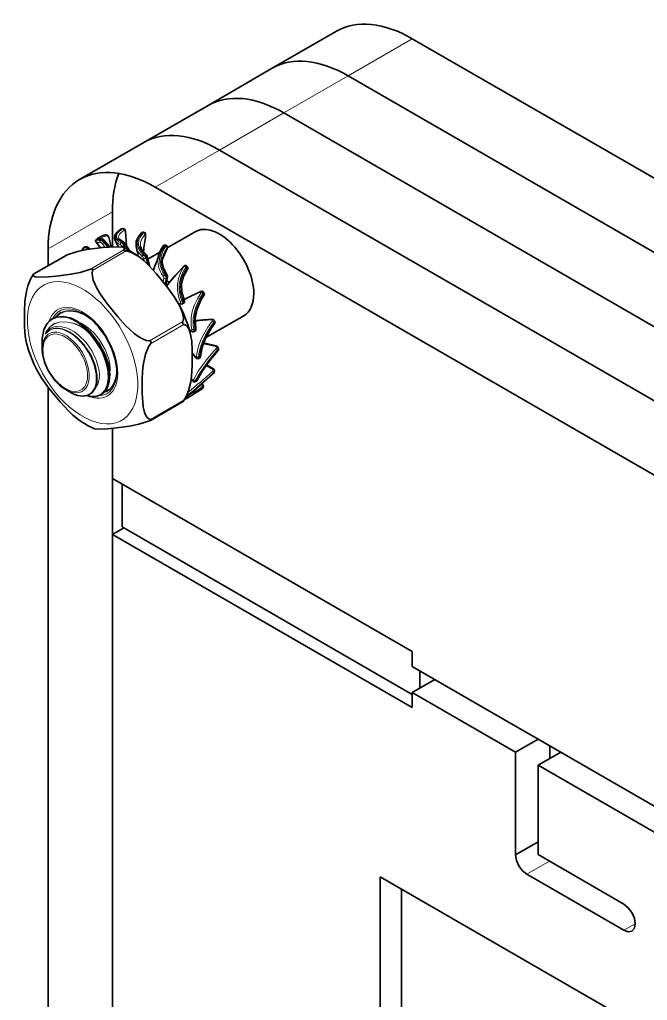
# Model space of a CAD drawing. Extents: x 291 to 828, y 188 to 662.
# Drawn here: x 671.24 to 691.95, y 629.25 to 661.62 of the extents above; entities that cross this region are included whole.
import ezdxf

# ---------------------------------------------------------------- set-up
doc = ezdxf.new("R2010")
doc.units = 0

msp = doc.modelspace()

# ---------------------------------------------------------------- linework, layer by layer
at = {"color": 7, "lineweight": 35, "ltscale": 0.061237}
for p, q in [((679.575, 660.017), (681.696, 661.241)), ((675.332, 657.567), (677.453, 658.792)), ((673.211, 656.342), (675.332, 657.567))]:
    msp.add_line(p, q, dxfattribs=at)
at = {"color": 7, "lineweight": 13, "ltscale": 0.061237}
for p, q in [((682.075, 659.769), (684.196, 660.994)), ((677.832, 657.319), (675.711, 656.095))]:
    msp.add_line(p, q, dxfattribs=at)
at = {"color": 7, "lineweight": 35}
for p, q in [((684.196, 660.994), (730.695, 634.147)), ((682.075, 659.769), (728.574, 632.923)), ((682.075, 659.769), (728.574, 632.923)), ((679.953, 658.544), (726.453, 631.698)), ((679.953, 658.544), (726.453, 631.698)), ((677.832, 657.319), (724.331, 630.473)), ((677.832, 657.319), (724.331, 630.473)), ((675.711, 656.095), (722.21, 629.248)), ((672.175, 608.019), (672.175, 649.492)), ((674.296, 609.244), (674.296, 648.132)), ((674.296, 609.244), (674.296, 644.628)), ((688.35, 637.872), (717.967, 620.773)), ((717.967, 619.909), (688.35, 637.008)), ((683.134, 633.33), (683.134, 611.205)), ((710.633, 617.453), (683.134, 633.33)), ((683.841, 632.921), (683.841, 611.613))]:
    msp.add_line(p, q, dxfattribs=at)
at = {"color": 7, "lineweight": 35, "ltscale": 0.061236}
msp.add_line((677.453, 658.792), (679.575, 660.017), dxfattribs=at)
at = {"color": 7, "lineweight": 13, "ltscale": 0.061236}
msp.add_line((679.953, 658.544), (682.075, 659.769), dxfattribs=at)
at = {"color": 7, "lineweight": 13, "ltscale": 0.061238}
for p, q in [((679.953, 658.544), (677.832, 657.319)), ((674.296, 655.278), (672.175, 654.053))]:
    msp.add_line(p, q, dxfattribs=at)
at = {"color": 7, "lineweight": 35, "ltscale": 0.02887}
msp.add_line((674.296, 654.123), (674.296, 655.278), dxfattribs=at)
msp.add_line((674.296, 654.123), (674.296, 655.278), dxfattribs=at)
at = {"color": 7, "lineweight": 35, "ltscale": 0.000457056}
msp.add_line((674.608, 654.721), (674.59, 654.717), dxfattribs=at)
at = {"color": 7, "lineweight": 35, "ltscale": 0.000361302}
msp.add_line((674.608, 654.721), (674.594, 654.716), dxfattribs=at)
at = {"color": 7, "lineweight": 13, "ltscale": 0.000863159}
msp.add_line((674.629, 654.719), (674.594, 654.716), dxfattribs=at)
at = {"color": 7, "lineweight": 35, "ltscale": 0.000858311}
msp.add_line((674.642, 654.724), (674.608, 654.721), dxfattribs=at)
at = {"color": 7, "lineweight": 13, "ltscale": 0.000355936}
msp.add_line((674.629, 654.719), (674.642, 654.724), dxfattribs=at)
at = {"color": 7, "lineweight": 35, "ltscale": 0.000510483}
msp.add_line((673.809, 654.402), (673.826, 654.413), dxfattribs=at)
at = {"color": 7, "lineweight": 13, "ltscale": 0.000887502}
msp.add_line((673.897, 654.334), (673.918, 654.362), dxfattribs=at)
at = {"color": 7, "lineweight": 35, "ltscale": 0.006774}
msp.add_line((674.048, 654.326), (674.223, 654.119), dxfattribs=at)
at = {"color": 7, "lineweight": 13, "ltscale": 0.008359}
msp.add_line((674.164, 654.443), (674.254, 654.121), dxfattribs=at)
at = {"color": 7, "lineweight": 35, "ltscale": 0.008188}
msp.add_line((674.261, 654.122), (674.175, 654.438), dxfattribs=at)
at = {"color": 7, "lineweight": 35, "ltscale": 0.005771}
msp.add_line((674.388, 654.33), (674.497, 654.127), dxfattribs=at)
at = {"color": 7, "lineweight": 13, "ltscale": 0.000167847}
msp.add_line((674.719, 654.63), (674.726, 654.63), dxfattribs=at)
at = {"color": 7, "lineweight": 13, "ltscale": 0.011804}
msp.add_line((674.719, 654.63), (674.76, 654.159), dxfattribs=at)
at = {"color": 7, "lineweight": 35, "ltscale": 0.011993}
msp.add_line((674.765, 654.152), (674.726, 654.63), dxfattribs=at)
at = {"color": 7, "lineweight": 13, "ltscale": 0.000932126}
msp.add_line((675.328, 654.59), (675.291, 654.598), dxfattribs=at)
at = {"color": 7, "lineweight": 35, "ltscale": 0.000929825}
msp.add_line((675.349, 654.599), (675.312, 654.608), dxfattribs=at)
at = {"color": 7, "lineweight": 13, "ltscale": 0.000134978}
msp.add_line((675.391, 654.499), (675.395, 654.503), dxfattribs=at)
at = {"color": 7, "lineweight": 35, "ltscale": 0.026642}
msp.add_line((676.109, 654.09), (677.032, 654.623), dxfattribs=at)
at = {"color": 7, "lineweight": 35, "ltscale": 0.013852}
msp.add_line((672.175, 653.499), (672.175, 654.053), dxfattribs=at)
at = {"color": 7, "lineweight": 35, "ltscale": 0.000823603}
msp.add_line((673.302, 654.028), (673.284, 654), dxfattribs=at)
at = {"color": 7, "lineweight": 35, "ltscale": 0.001035}
msp.add_line((673.302, 654.028), (673.326, 654.062), dxfattribs=at)
at = {"color": 7, "lineweight": 13, "ltscale": 0.000823976}
msp.add_line((673.351, 654.081), (673.37, 654.108), dxfattribs=at)
at = {"color": 7, "lineweight": 13, "ltscale": 0.000623196}
msp.add_line((673.474, 654.054), (673.459, 654.034), dxfattribs=at)
at = {"color": 7, "lineweight": 13, "ltscale": 0.000826942}
msp.add_line((673.474, 654.054), (673.492, 654.081), dxfattribs=at)
at = {"color": 7, "lineweight": 13, "ltscale": 0.000577921}
msp.add_line((673.492, 654.039), (673.474, 654.054), dxfattribs=at)
at = {"color": 7, "lineweight": 13, "ltscale": 0.001389}
msp.add_line((673.492, 654.081), (673.535, 654.046), dxfattribs=at)
at = {"color": 7, "lineweight": 35, "ltscale": 0.002027}
msp.add_line((673.501, 654.102), (673.564, 654.051), dxfattribs=at)
at = {"color": 7, "lineweight": 13, "ltscale": 0.031951}
for p, q in [((673.573, 653.388), (674.68, 654.027)), ((671.7, 653.221), (672.806, 653.86)), ((673.644, 653.347), (674.751, 653.987)), ((675.553, 648.427), (676.66, 649.066))]:
    msp.add_line(p, q, dxfattribs=at)
at = {"color": 7, "lineweight": 35, "ltscale": 0.006024}
msp.add_line((673.757, 654.279), (673.91, 654.093), dxfattribs=at)
at = {"color": 7, "lineweight": 13, "ltscale": 0.003988}
msp.add_line((674.064, 654.107), (673.961, 654.229), dxfattribs=at)
at = {"color": 7, "lineweight": 13, "ltscale": 0.00088899}
msp.add_line((674.019, 654.267), (674.04, 654.296), dxfattribs=at)
at = {"color": 7, "lineweight": 13, "ltscale": 0.005033}
msp.add_line((674.149, 654.114), (674.019, 654.267), dxfattribs=at)
at = {"color": 7, "lineweight": 13, "ltscale": 0.005868}
msp.add_line((674.04, 654.296), (674.192, 654.117), dxfattribs=at)
at = {"color": 7, "lineweight": 13, "ltscale": 0.000932623}
msp.add_line((674.579, 654.258), (674.603, 654.287), dxfattribs=at)
at = {"color": 7, "lineweight": 13, "ltscale": 0.000863793}
msp.add_line((674.638, 654.111), (674.621, 654.141), dxfattribs=at)
at = {"color": 7, "lineweight": 13, "ltscale": 0.000931017}
msp.add_line((674.688, 654.162), (674.712, 654.19), dxfattribs=at)
at = {"color": 7, "lineweight": 13, "ltscale": 0.002878}
msp.add_line((674.745, 654.062), (674.688, 654.162), dxfattribs=at)
at = {"color": 7, "lineweight": 13, "ltscale": 0.004547}
msp.add_line((674.712, 654.19), (674.802, 654.032), dxfattribs=at)
at = {"color": 7, "lineweight": 35, "ltscale": 0.006319}
msp.add_line((674.721, 654.228), (674.846, 654.009), dxfattribs=at)
at = {"color": 7, "lineweight": 35, "ltscale": 0.010088}
msp.add_line((676.101, 654.069), (675.94, 653.699), dxfattribs=at)
at = {"color": 7, "lineweight": 13, "ltscale": 0.010004}
msp.add_line((676.099, 654.067), (675.94, 653.699), dxfattribs=at)
at = {"color": 7, "lineweight": 13, "ltscale": 0.000989524}
msp.add_line((676.065, 654.145), (676.03, 654.163), dxfattribs=at)
at = {"color": 7, "lineweight": 35, "ltscale": 0.000990267}
msp.add_line((676.086, 654.163), (676.051, 654.181), dxfattribs=at)
at = {"color": 7, "lineweight": 35, "ltscale": 0.030574}
msp.add_line((671.709, 653.23), (672.768, 653.842), dxfattribs=at)
at = {"color": 7, "lineweight": 35, "ltscale": 0.001066}
for p, q in [((672.768, 653.842), (672.806, 653.86)), ((675.556, 648.395), (675.518, 648.377))]:
    msp.add_line(p, q, dxfattribs=at)
at = {"color": 7, "lineweight": 13, "ltscale": 0.000958526}
msp.add_line((675.314, 653.864), (675.341, 653.891), dxfattribs=at)
at = {"color": 7, "lineweight": 13, "ltscale": 0.002511}
msp.add_line((675.355, 653.651), (675.328, 653.747), dxfattribs=at)
at = {"color": 7, "lineweight": 13, "ltscale": 0.000957869}
msp.add_line((675.399, 653.752), (675.427, 653.778), dxfattribs=at)
at = {"color": 7, "lineweight": 13, "ltscale": 0.005022}
msp.add_line((675.453, 653.558), (675.399, 653.752), dxfattribs=at)
at = {"color": 7, "lineweight": 13, "ltscale": 0.006969}
msp.add_line((675.427, 653.778), (675.503, 653.509), dxfattribs=at)
at = {"color": 7, "lineweight": 35, "ltscale": 0.008949}
msp.add_line((675.441, 653.818), (675.537, 653.474), dxfattribs=at)
at = {"color": 7, "lineweight": 35, "ltscale": 0.011252}
msp.add_line((675.468, 653.72), (675.858, 653.945), dxfattribs=at)
at = {"color": 7, "lineweight": 35, "ltscale": 0.000972272}
msp.add_line((675.823, 653.841), (675.814, 653.804), dxfattribs=at)
at = {"color": 7, "lineweight": 35, "ltscale": 0.000633833}
msp.add_line((675.947, 653.75), (675.951, 653.775), dxfattribs=at)
at = {"color": 7, "lineweight": 13, "ltscale": 0.000994926}
msp.add_line((676.753, 653.439), (676.722, 653.464), dxfattribs=at)
at = {"color": 7, "lineweight": 35, "ltscale": 0.000994266}
msp.add_line((676.769, 653.471), (676.738, 653.496), dxfattribs=at)
at = {"color": 7, "lineweight": 35, "ltscale": 0.002634}
msp.add_line((671.636, 653.13), (671.696, 653.217), dxfattribs=at)
at = {"color": 7, "lineweight": 35, "ltscale": 0.000131553}
for p, q in [((671.7, 653.221), (671.696, 653.217)), ((676.625, 649.016), (676.628, 649.02))]:
    msp.add_line(p, q, dxfattribs=at)
at = {"color": 7, "lineweight": 35, "ltscale": 0.000325846}
msp.add_line((671.709, 653.23), (671.7, 653.221), dxfattribs=at)
at = {"color": 7, "lineweight": 13, "ltscale": 0.003128}
msp.add_line((675.971, 652.973), (675.997, 653.096), dxfattribs=at)
at = {"color": 7, "lineweight": 13, "ltscale": 0.000973554}
msp.add_line((676.013, 653.198), (676.044, 653.222), dxfattribs=at)
at = {"color": 7, "lineweight": 13, "ltscale": 0.004727}
msp.add_line((676.029, 652.899), (676.068, 653.085), dxfattribs=at)
at = {"color": 7, "lineweight": 13, "ltscale": 0.005991}
for p, q in [((676.099, 653.107), (676.05, 652.873)), ((677.377, 650.194), (677.591, 650.086))]:
    msp.add_line(p, q, dxfattribs=at)
at = {"color": 7, "lineweight": 35, "ltscale": 0.007}
msp.add_line((676.118, 653.135), (676.06, 652.861), dxfattribs=at)
at = {"color": 7, "lineweight": 13, "ltscale": 0.00096885}
msp.add_line((676.068, 653.085), (676.099, 653.107), dxfattribs=at)
at = {"color": 7, "lineweight": 13, "ltscale": 0.000950079}
msp.add_line((676.662, 652.375), (676.626, 652.36), dxfattribs=at)
at = {"color": 7, "lineweight": 13, "ltscale": 0.001261}
msp.add_line((677.296, 652.634), (677.284, 652.585), dxfattribs=at)
at = {"color": 7, "lineweight": 13, "ltscale": 0.000930801}
msp.add_line((677.308, 652.556), (677.284, 652.585), dxfattribs=at)
at = {"color": 7, "lineweight": 35, "ltscale": 0.000932317}
msp.add_line((677.32, 652.605), (677.296, 652.634), dxfattribs=at)
at = {"color": 7, "lineweight": 13, "ltscale": 0.001256}
msp.add_line((677.308, 652.556), (677.32, 652.605), dxfattribs=at)
at = {"color": 7, "lineweight": 13, "ltscale": 0.00172}
msp.add_line((676.479, 652.252), (676.547, 652.265), dxfattribs=at)
at = {"color": 7, "lineweight": 35, "ltscale": 0.002599}
msp.add_line((676.497, 652.218), (676.6, 652.237), dxfattribs=at)
at = {"color": 7, "lineweight": 13, "ltscale": 0.001514}
msp.add_line((676.592, 652.342), (676.536, 652.318), dxfattribs=at)
at = {"color": 7, "lineweight": 13, "ltscale": 0.000975944}
msp.add_line((676.592, 652.342), (676.626, 652.36), dxfattribs=at)
at = {"color": 7, "lineweight": 35, "ltscale": 0.000401028}
msp.add_line((676.615, 652.242), (676.6, 652.237), dxfattribs=at)
at = {"color": 7, "lineweight": 35, "ltscale": 0.000972075}
msp.add_line((676.615, 652.242), (676.649, 652.261), dxfattribs=at)
at = {"color": 7, "lineweight": 35, "ltscale": 0.000803234}
for p, q in [((672.586, 651.94), (672.614, 651.956)), ((673.909, 649.24), (673.937, 649.256))]:
    msp.add_line(p, q, dxfattribs=at)
at = {"color": 7, "lineweight": 13, "ltscale": 0.000908617}
msp.add_line((673.412, 651.875), (673.38, 651.892), dxfattribs=at)
at = {"color": 7, "lineweight": 35, "ltscale": 0.036007}
msp.add_line((677.385, 651.131), (678.632, 651.851), dxfattribs=at)
at = {"color": 7, "lineweight": 35, "ltscale": 0.000130772}
msp.add_line((673.398, 651.399), (673.401, 651.404), dxfattribs=at)
at = {"color": 7, "lineweight": 13, "ltscale": 0.03195}
for p, q in [((675.518, 651.016), (676.625, 651.655)), ((675.553, 650.925), (676.66, 651.564))]:
    msp.add_line(p, q, dxfattribs=at)
at = {"color": 7, "lineweight": 13, "ltscale": 0.002456}
msp.add_line((676.831, 651.411), (676.911, 651.355), dxfattribs=at)
at = {"color": 7, "lineweight": 13, "ltscale": 0.000970767}
msp.add_line((676.982, 651.397), (677.018, 651.411), dxfattribs=at)
at = {"color": 7, "lineweight": 13, "ltscale": 0.000789981}
msp.add_line((677.663, 651.604), (677.648, 651.632), dxfattribs=at)
at = {"color": 7, "lineweight": 35, "ltscale": 0.000783573}
msp.add_line((677.676, 651.669), (677.66, 651.697), dxfattribs=at)
at = {"color": 7, "lineweight": 35, "ltscale": 0.00194}
msp.add_line((671.98, 651.019), (671.982, 651.097), dxfattribs=at)
at = {"color": 7, "lineweight": 13, "ltscale": 9.9358e-05}
msp.add_line((672.104, 651.307), (672.103, 651.31), dxfattribs=at)
at = {"color": 7, "lineweight": 35, "ltscale": 0.002804}
msp.add_line((676.836, 651.393), (676.928, 651.329), dxfattribs=at)
at = {"color": 7, "lineweight": 13, "ltscale": 0.001874}
msp.add_line((676.98, 651.322), (676.982, 651.397), dxfattribs=at)
at = {"color": 7, "lineweight": 35, "ltscale": 0.000965822}
msp.add_line((676.98, 651.322), (677.016, 651.336), dxfattribs=at)
at = {"color": 7, "lineweight": 35, "ltscale": 0.006595}
msp.add_line((671.98, 650.756), (671.98, 651.019), dxfattribs=at)
at = {"color": 7, "lineweight": 13, "ltscale": 0.01046}
msp.add_line((677.295, 650.924), (677.703, 650.833), dxfattribs=at)
at = {"color": 7, "lineweight": 35, "ltscale": 0.010716}
msp.add_line((677.305, 650.952), (677.722, 650.854), dxfattribs=at)
at = {"color": 7, "lineweight": 35, "ltscale": 0.000592994}
msp.add_line((677.795, 650.769), (677.789, 650.792), dxfattribs=at)
at = {"color": 7, "lineweight": 13, "ltscale": 0.004649}
msp.add_line((676.935, 650.625), (677.046, 650.475), dxfattribs=at)
at = {"color": 7, "lineweight": 35, "ltscale": 0.004885}
msp.add_line((677.052, 650.455), (676.936, 650.612), dxfattribs=at)
at = {"color": 7, "lineweight": 13, "ltscale": 0.001314}
msp.add_line((677.117, 650.429), (677.135, 650.478), dxfattribs=at)
at = {"color": 7, "lineweight": 35, "ltscale": 0.000947407}
msp.add_line((677.117, 650.429), (677.154, 650.438), dxfattribs=at)
at = {"color": 7, "lineweight": 13, "ltscale": 0.000951554}
msp.add_line((677.135, 650.478), (677.172, 650.488), dxfattribs=at)
at = {"color": 7, "lineweight": 13, "ltscale": 0.001324}
msp.add_line((677.172, 650.488), (677.154, 650.438), dxfattribs=at)
at = {"color": 7, "lineweight": 13, "ltscale": 0.000589805}
msp.add_line((677.775, 650.697), (677.769, 650.72), dxfattribs=at)
at = {"color": 7, "lineweight": 35, "ltscale": 0.005994}
msp.add_line((677.398, 650.223), (677.611, 650.112), dxfattribs=at)
at = {"color": 7, "lineweight": 35, "ltscale": 0.00203}
msp.add_line((676.935, 649.717), (676.901, 649.79), dxfattribs=at)
at = {"color": 7, "lineweight": 13, "ltscale": 0.001976}
msp.add_line((676.903, 649.804), (676.936, 649.732), dxfattribs=at)
at = {"color": 7, "lineweight": 13, "ltscale": 8.7389e-05}
msp.add_line((677.63, 649.941), (677.631, 649.944), dxfattribs=at)
at = {"color": 7, "lineweight": 13, "ltscale": 0.000364746}
msp.add_line((677.631, 649.944), (677.634, 649.959), dxfattribs=at)
at = {"color": 7, "lineweight": 35, "ltscale": 0.000371516}
msp.add_line((677.66, 649.996), (677.663, 650.01), dxfattribs=at)
at = {"color": 7, "lineweight": 35, "ltscale": 0.0009137}
msp.add_line((677.009, 649.67), (677.045, 649.676), dxfattribs=at)
at = {"color": 7, "lineweight": 13, "ltscale": 0.000919884}
msp.add_line((677.033, 649.696), (677.069, 649.702), dxfattribs=at)
at = {"color": 7, "lineweight": 13, "ltscale": 0.000545241}
msp.add_line((677.227, 649.58), (677.245, 649.567), dxfattribs=at)
at = {"color": 7, "lineweight": 35, "ltscale": 0.004958}
msp.add_line((672.757, 649.41), (672.929, 649.311), dxfattribs=at)
at = {"color": 7, "lineweight": 13, "ltscale": 0.000383114}
msp.add_line((676.723, 649.149), (676.71, 649.141), dxfattribs=at)
at = {"color": 7, "lineweight": 13, "ltscale": 0.000228357}
msp.add_line((676.714, 649.148), (676.723, 649.149), dxfattribs=at)
at = {"color": 7, "lineweight": 35, "ltscale": 0.000143148}
msp.add_line((676.942, 649.236), (676.937, 649.233), dxfattribs=at)
at = {"color": 7, "lineweight": 35, "ltscale": 0.003574}
msp.add_line((677.064, 649.312), (676.942, 649.236), dxfattribs=at)
at = {"color": 7, "lineweight": 35, "ltscale": 0.005847}
msp.add_line((677.259, 649.441), (677.064, 649.312), dxfattribs=at)
at = {"color": 7, "lineweight": 35, "ltscale": 0.030573}
msp.add_line((675.556, 648.395), (676.615, 649.006), dxfattribs=at)
at = {"color": 7, "lineweight": 35, "ltscale": 0.000326926}
msp.add_line((676.615, 649.006), (676.625, 649.016), dxfattribs=at)
at = {"color": 7, "lineweight": 35, "ltscale": 0.002632}
msp.add_line((676.688, 649.106), (676.628, 649.02), dxfattribs=at)
at = {"color": 7, "lineweight": 35, "ltscale": 0.001226}
msp.add_line((676.688, 649.106), (676.66, 649.066), dxfattribs=at)
at = {"color": 7, "lineweight": 35, "ltscale": 0.041296}
msp.add_line((674.296, 646.481), (674.296, 648.132), dxfattribs=at)
at = {"color": 7, "lineweight": 35, "ltscale": 0.285678}
msp.add_line((674.296, 646.481), (684.192, 640.767), dxfattribs=at)
at = {"color": 7, "lineweight": 35, "ltscale": 0.035402}
msp.add_line((674.615, 646.297), (674.615, 644.881), dxfattribs=at)
at = {"color": 7, "lineweight": 35, "ltscale": 0.010902}
msp.add_line((674.296, 644.628), (674.674, 644.846), dxfattribs=at)
at = {"color": 7, "lineweight": 35, "ltscale": 0.285675}
msp.add_line((684.192, 638.915), (674.296, 644.628), dxfattribs=at)
at = {"color": 7, "lineweight": 35, "ltscale": 0.27649}
msp.add_line((684.192, 639.351), (674.615, 644.881), dxfattribs=at)
at = {"color": 7, "lineweight": 35, "ltscale": 0.012355}
msp.add_line((684.192, 640.767), (684.192, 640.273), dxfattribs=at)
at = {"color": 7, "lineweight": 35, "ltscale": 0.098424}
for p, q in [((684.192, 640.273), (687.602, 638.304)), ((687.602, 637.44), (684.192, 639.408))]:
    msp.add_line(p, q, dxfattribs=at)
at = {"color": 7, "lineweight": 35, "ltscale": 0.014459}
msp.add_line((684.44, 640.13), (684.44, 639.551), dxfattribs=at)
at = {"color": 7, "lineweight": 35, "ltscale": 0.021603}
for p, q in [((684.192, 639.408), (684.941, 639.841)), ((687.602, 638.304), (688.35, 637.872)), ((687.602, 637.44), (688.35, 637.872))]:
    msp.add_line(p, q, dxfattribs=at)
at = {"color": 7, "lineweight": 35, "ltscale": 0.012341}
msp.add_line((684.192, 639.408), (684.192, 638.915), dxfattribs=at)
at = {"color": 7, "lineweight": 35, "ltscale": 0.010443}
msp.add_line((688.737, 637.649), (688.737, 637.231), dxfattribs=at)
at = {"color": 7, "lineweight": 35, "ltscale": 0.084674}
msp.add_line((687.602, 634.053), (687.602, 637.44), dxfattribs=at)
at = {"color": 7, "lineweight": 35, "ltscale": 0.021602}
for p, q in [((688.35, 637.008), (689.099, 637.44)), ((687.602, 634.053), (688.35, 634.485))]:
    msp.add_line(p, q, dxfattribs=at)
at = {"color": 7, "lineweight": 35, "ltscale": 0.073692}
msp.add_line((688.35, 637.008), (688.35, 634.06), dxfattribs=at)
at = {"color": 7, "lineweight": 35, "ltscale": 0.021582}
msp.add_line((687.603, 634.053), (688.35, 634.484), dxfattribs=at)
at = {"color": 7, "lineweight": 35, "ltscale": 0.081693}
msp.add_line((688.35, 634.06), (691.18, 632.426), dxfattribs=at)
at = {"color": 7, "lineweight": 13, "ltscale": 0.021603}
msp.add_line((687.976, 633.412), (688.724, 633.844), dxfattribs=at)
at = {"color": 7, "lineweight": 35, "ltscale": 0.092495}
msp.add_line((691.18, 631.562), (687.976, 633.412), dxfattribs=at)
at = {"color": 7, "lineweight": 13, "ltscale": 0.010803}
msp.add_line((691.18, 631.562), (691.554, 631.778), dxfattribs=at)
at = {"color": 7, "lineweight": 35}
for points in [[(674.577, 654.71), (674.454, 654.605), (674.383, 654.504), (674.365, 654.414), (674.388, 654.33)], [(674.726, 654.63), (674.706, 654.691), (674.672, 654.72), (674.641, 654.724)], [(673.809, 654.402), (673.768, 654.371), (673.748, 654.343), (673.744, 654.309), (673.757, 654.279)], [(674.175, 654.438), (674.136, 654.502), (674.093, 654.523), (674.056, 654.52)], [(674.645, 654.298), (674.538, 654.365), (674.51, 654.398)], [(675.254, 654.588), (675.144, 654.441), (675.087, 654.297), (675.082, 654.136), (675.09, 654.099)], [(675.395, 654.503), (675.394, 654.552), (675.377, 654.584), (675.349, 654.599)], [(672.806, 653.86), (673.15, 653.969), (673.452, 654.033), (673.98, 654.1)], [(673.501, 654.102), (673.437, 654.131), (673.388, 654.124), (673.375, 654.115)], [(674.664, 654.101), (674.616, 654.116), (674.506, 654.127), (674.188, 654.117), (673.98, 654.1)], [(674.68, 654.027), (674.696, 654.057), (674.694, 654.075), (674.688, 654.085), (674.664, 654.101)], [(674.68, 654.027), (674.674, 654.017), (674.677, 654.003), (674.751, 653.987)], [(676.101, 654.069), (676.114, 654.114), (676.106, 654.145), (676.086, 654.163)], [(675.182, 653.793), (674.977, 653.918), (674.864, 653.963), (674.751, 653.987)], [(676.511, 652.192), (676.351, 652.46), (676.132, 652.766), (675.755, 653.233), (675.48, 653.532), (675.33, 653.673), (675.182, 653.793)], [(676.084, 653.232), (675.983, 653.42), (675.939, 653.619), (675.947, 653.75)], [(673.573, 653.388), (673.229, 653.279), (672.927, 653.216), (672.534, 653.162), (672.32, 653.141)], [(673.573, 653.388), (673.61, 653.4), (673.65, 653.387), (673.644, 653.347)], [(675.518, 651.016), (675.416, 651.036), (675.292, 651.084), (675.174, 651.151), (675.017, 651.264), (674.734, 651.527), (674.478, 651.811), (674.104, 652.28), (673.876, 652.606), (673.776, 652.776), (673.668, 653.02), (673.636, 653.145), (673.628, 653.25), (673.644, 653.347)], [(676.091, 652.843), (676.381, 653.183), (676.651, 653.476)], [(676.662, 652.375), (676.586, 652.636), (676.58, 652.876), (676.644, 653.142), (676.772, 653.389)], [(676.738, 653.496), (676.714, 653.507), (676.687, 653.504), (676.655, 653.48), (676.651, 653.476)], [(676.772, 653.389), (676.787, 653.422), (676.784, 653.449), (676.769, 653.471)], [(671.636, 653.13), (671.605, 653.079), (671.503, 652.834), (671.458, 652.659), (671.409, 652.318), (671.391, 651.991), (671.392, 651.491), (671.416, 651.17), (671.458, 650.947)], [(671.696, 653.217), (671.684, 653.191), (671.686, 653.171), (671.694, 653.161), (671.721, 653.144), (671.763, 653.132), (671.874, 653.121), (672.192, 653.131), (672.32, 653.141)], [(676.084, 653.232), (676.116, 653.168), (676.118, 653.135)], [(676.662, 652.375), (676.677, 652.321), (676.673, 652.287), (676.649, 652.261)], [(677.05, 651.43), (677.031, 651.744), (677.087, 652.046), (677.22, 652.358), (677.318, 652.521)], [(676.625, 651.655), (676.64, 651.743), (676.633, 651.858), (676.603, 651.976), (676.511, 652.192)], [(672.904, 651.775), (672.663, 651.824), (672.463, 651.807), (672.29, 651.732), (672.142, 651.592), (672.039, 651.395), (671.987, 651.157), (671.982, 651.097)], [(673.012, 651.712), (672.895, 651.773), (672.895, 651.774)], [(673.335, 651.923), (673.593, 651.738), (673.841, 651.487), (674.09, 651.141), (674.283, 650.757), (674.393, 650.414), (674.442, 650.087), (674.445, 649.999)], [(673.401, 651.404), (673.392, 651.419), (673.331, 651.481), (673.3, 651.508)], [(676.625, 651.655), (676.614, 651.606), (676.617, 651.592), (676.631, 651.575), (676.649, 651.567), (676.66, 651.564)], [(676.66, 651.564), (676.719, 651.541), (676.777, 651.487), (676.821, 651.413), (676.866, 651.29)], [(677.05, 651.43), (677.051, 651.378), (677.039, 651.352), (677.016, 651.336)], [(677.202, 650.508), (677.255, 650.802), (677.369, 651.098), (677.572, 651.449), (677.666, 651.583)], [(673.599, 651.279), (673.859, 650.938), (674.056, 650.561), (674.164, 650.234), (674.21, 649.924), (674.196, 649.677), (674.129, 649.468), (674.019, 649.317), (673.937, 649.256)], [(676.866, 651.29), (676.915, 651.007), (676.934, 650.701), (676.932, 650.199), (676.908, 649.85), (676.883, 649.669), (676.823, 649.41), (676.777, 649.279), (676.688, 649.106)], [(672.382, 649.736), (672.177, 650.043), (672.06, 650.312), (671.993, 650.582), (671.98, 650.756)], [(675.553, 648.427), (675.495, 648.45), (675.437, 648.505), (675.392, 648.578), (675.36, 648.658), (675.317, 648.837), (675.298, 648.984), (675.28, 649.29), (675.281, 649.792), (675.305, 650.141), (675.33, 650.322), (675.39, 650.581), (675.489, 650.823), (675.553, 650.925)], [(675.518, 651.016), (675.553, 651.01), (675.569, 651.002), (675.579, 650.979), (675.577, 650.969), (675.57, 650.951), (675.553, 650.925)], [(673.593, 650.524), (673.729, 650.187), (673.785, 649.893), (673.782, 649.658), (673.726, 649.457), (673.628, 649.313), (673.497, 649.225), (673.335, 649.191), (673.144, 649.217), (673.052, 649.25)], [(677.096, 649.719), (677.27, 650.035), (677.547, 650.417), (677.775, 650.686)], [(671.814, 650.044), (671.973, 649.776), (672.192, 649.47), (672.569, 649.003), (672.844, 648.705), (672.994, 648.563), (673.143, 648.444)], [(676.741, 649.156), (677.216, 649.57), (677.63, 649.941)], [(673.909, 649.24), (673.754, 649.185), (673.563, 649.187), (673.46, 649.212)], [(676.66, 649.066), (676.615, 649.007), (676.614, 649.006), (676.615, 649.006)], [(675.518, 648.377), (675.174, 648.267), (674.872, 648.204), (674.344, 648.137)], [(675.553, 648.427), (675.568, 648.424), (675.574, 648.421), (675.579, 648.413), (675.556, 648.395)], [(673.66, 648.135), (673.708, 648.121), (673.818, 648.11), (674.136, 648.12), (674.344, 648.137)], [(687.976, 633.412), (687.832, 633.529), (687.714, 633.688), (687.634, 633.869), (687.603, 634.053)], [(691.18, 632.426), (691.326, 632.308), (691.445, 632.147), (691.525, 631.963), (691.554, 631.778)], [(691.554, 631.778), (691.525, 631.627), (691.445, 631.536)], [(691.445, 631.536), (691.326, 631.512), (691.18, 631.562)]]:
    msp.add_lwpolyline(points, dxfattribs=at)
at = {"color": 7, "lineweight": 13}
for points in [[(674.594, 654.716), (674.48, 654.62), (674.435, 654.567), (674.397, 654.48), (674.419, 654.379), (674.511, 654.294), (674.579, 654.258)], [(674.603, 654.287), (674.485, 654.362), (674.45, 654.404), (674.433, 654.451), (674.439, 654.516), (674.46, 654.559), (674.528, 654.639), (674.629, 654.719)], [(674.51, 654.398), (674.499, 654.467), (674.532, 654.54), (674.574, 654.588), (674.683, 654.677)], [(674.683, 654.677), (674.69, 654.679), (674.696, 654.678), (674.702, 654.673), (674.713, 654.658), (674.719, 654.63)], [(673.809, 654.402), (673.773, 654.376), (673.765, 654.364), (673.762, 654.357), (673.764, 654.35), (673.768, 654.346), (673.78, 654.339), (673.852, 654.332), (673.897, 654.334)], [(673.918, 654.362), (673.819, 654.364), (673.802, 654.369), (673.797, 654.373), (673.794, 654.378), (673.794, 654.384), (673.8, 654.393), (673.827, 654.413)], [(673.866, 654.377), (673.871, 654.382), (673.892, 654.396), (674.009, 654.451), (674.112, 654.492)], [(674.019, 654.267), (673.945, 654.323), (673.897, 654.334)], [(673.918, 654.362), (673.952, 654.357), (674.04, 654.296)], [(674.112, 654.492), (674.117, 654.493), (674.13, 654.49), (674.14, 654.483), (674.164, 654.443)], [(675.291, 654.598), (675.187, 654.462), (675.148, 654.384), (675.119, 654.255), (675.147, 654.089), (675.243, 653.937), (675.314, 653.864)], [(675.341, 653.891), (675.221, 654.033), (675.162, 654.186), (675.173, 654.34), (675.238, 654.477), (675.328, 654.59)], [(675.225, 654.134), (675.22, 654.267), (675.266, 654.392), (675.373, 654.536)], [(675.373, 654.536), (675.378, 654.54), (675.381, 654.541), (675.384, 654.54), (675.388, 654.537), (675.389, 654.534), (675.392, 654.525), (675.391, 654.499)], [(673.474, 654.054), (673.406, 654.089), (673.351, 654.081)], [(673.37, 654.108), (673.423, 654.116), (673.492, 654.081)], [(673.757, 654.279), (673.763, 654.275), (673.78, 654.268), (673.9, 654.263)], [(676.03, 654.163), (675.95, 654.036), (675.888, 653.89), (675.855, 653.727), (675.871, 653.508), (675.951, 653.3), (676.013, 653.198)], [(676.044, 653.222), (675.941, 653.416), (675.894, 653.621), (675.91, 653.822), (675.977, 654.002), (676.065, 654.145)], [(676.097, 654.087), (676.103, 654.094), (676.105, 654.096), (676.106, 654.096), (676.107, 654.095), (676.108, 654.092), (676.106, 654.086), (676.099, 654.067)], [(676.09, 652.822), (676.21, 652.982), (676.476, 653.286), (676.649, 653.473)], [(676.66, 653.472), (676.557, 653.288), (676.478, 653.075), (676.443, 652.884), (676.442, 652.688), (676.492, 652.439), (676.536, 652.318)], [(676.722, 653.464), (676.621, 653.285), (676.542, 653.077), (676.506, 652.894), (676.503, 652.704), (676.549, 652.461), (676.592, 652.342)], [(676.649, 653.473), (676.661, 653.485), (676.666, 653.488), (676.667, 653.489), (676.668, 653.488), (676.668, 653.487), (676.667, 653.484), (676.66, 653.472)], [(676.068, 653.085), (676.049, 653.141), (676.013, 653.198)], [(676.044, 653.222), (676.087, 653.152), (676.099, 653.107)], [(677.222, 652.612), (677.102, 652.412), (676.998, 652.185), (676.935, 651.984), (676.9, 651.777), (676.901, 651.516), (676.919, 651.394)], [(677.284, 652.585), (677.166, 652.39), (677.063, 652.168), (677.002, 651.973), (676.966, 651.772), (676.965, 651.518), (676.982, 651.397)], [(677.018, 651.411), (676.997, 651.643), (677.02, 651.891), (677.091, 652.142), (677.195, 652.369), (677.308, 652.556)], [(677.202, 652.635), (677.219, 652.64), (677.225, 652.639), (677.228, 652.636), (677.229, 652.63), (677.228, 652.625), (677.222, 652.612)], [(676.547, 652.265), (676.548, 652.265), (676.548, 652.266), (676.549, 652.268), (676.55, 652.273), (676.548, 652.286), (676.536, 652.318)], [(676.613, 652.242), (676.619, 652.258), (676.608, 652.303), (676.592, 652.342)], [(676.626, 652.36), (676.648, 652.304), (676.653, 652.279), (676.647, 652.26)], [(671.982, 651.097), (672.014, 651.312), (672.086, 651.501), (672.198, 651.653), (672.342, 651.755), (672.513, 651.806), (672.704, 651.806), (672.857, 651.772), (673.012, 651.712)], [(673.368, 651.876), (673.151, 651.966), (672.937, 652.004), (672.735, 651.987), (672.565, 651.917), (672.425, 651.796)], [(673.38, 651.892), (673.227, 651.96), (673.075, 652.003), (672.93, 652.021), (672.792, 652.013), (672.685, 651.986), (672.586, 651.94)], [(672.347, 651.427), (672.24, 651.387), (672.148, 651.323), (672.086, 651.259), (672.079, 651.252), (672.078, 651.253), (672.104, 651.307)], [(672.34, 651.416), (672.234, 651.378), (672.095, 651.266), (672.086, 651.256), (672.079, 651.251), (672.082, 651.267), (672.103, 651.31)], [(672.103, 651.31), (672.218, 651.464), (672.369, 651.577), (672.552, 651.641), (672.763, 651.652), (672.989, 651.608)], [(672.104, 651.307), (672.219, 651.459), (672.369, 651.572), (672.551, 651.636), (672.762, 651.647), (672.987, 651.603)], [(672.104, 651.307), (672.223, 651.417), (672.37, 651.483), (672.474, 651.5), (672.585, 651.499), (672.812, 651.441), (672.908, 651.398)], [(673.262, 651.602), (673.487, 651.458), (673.693, 651.27), (673.873, 651.049), (674.055, 650.739), (674.176, 650.412), (674.209, 650.249), (674.221, 650.091), (674.209, 649.937)], [(677.018, 651.411), (677.025, 651.369), (677.016, 651.336)], [(677.591, 651.673), (677.447, 651.47), (677.31, 651.244), (677.214, 651.049), (677.139, 650.848), (677.082, 650.604), (677.069, 650.495)], [(677.648, 651.632), (677.507, 651.432), (677.373, 651.211), (677.279, 651.021), (677.205, 650.826), (677.147, 650.586), (677.135, 650.478)], [(677.172, 650.488), (677.205, 650.701), (677.278, 650.936), (677.391, 651.182), (677.526, 651.409), (677.663, 651.604)], [(677.568, 651.718), (677.587, 651.716), (677.594, 651.711), (677.598, 651.704), (677.6, 651.695), (677.591, 651.673)], [(672.908, 651.398), (673.049, 651.315), (673.184, 651.213), (673.428, 650.965), (673.628, 650.674), (673.774, 650.362), (673.856, 650.044), (673.868, 649.891), (673.858, 649.748), (673.812, 649.587), (673.728, 649.462)], [(673.463, 649.213), (673.633, 649.183), (673.789, 649.199), (673.925, 649.263), (674.045, 649.389), (674.123, 649.564), (674.156, 649.775), (674.144, 650.031), (674.085, 650.303), (673.984, 650.576), (673.884, 650.777), (673.765, 650.97), (673.548, 651.247)], [(673.909, 649.24), (674.026, 649.338), (674.11, 649.476), (674.161, 649.646), (674.174, 649.93), (674.122, 650.24), (674.014, 650.557), (673.818, 650.926), (673.563, 651.26)], [(673.937, 649.256), (674.054, 649.354), (674.138, 649.492), (674.189, 649.662), (674.202, 649.946), (674.15, 650.257), (674.042, 650.573), (673.846, 650.942), (673.591, 651.276)], [(676.911, 651.355), (676.915, 651.353), (676.917, 651.354), (676.92, 651.357), (676.921, 651.362), (676.919, 651.394)], [(677.722, 650.77), (677.433, 650.433), (677.128, 650.017), (676.971, 649.729)], [(673.574, 650.511), (673.696, 650.215), (673.762, 649.917), (673.76, 649.639), (673.716, 649.47), (673.634, 649.334), (673.518, 649.241), (673.379, 649.197), (673.221, 649.2), (673.052, 649.25)], [(677.769, 650.72), (677.486, 650.388), (677.189, 649.98), (677.033, 649.696)], [(677.046, 650.475), (677.052, 650.47), (677.054, 650.469), (677.058, 650.468), (677.061, 650.469), (677.063, 650.471), (677.066, 650.478), (677.069, 650.495)], [(677.069, 649.702), (677.157, 649.875), (677.282, 650.075), (677.61, 650.506), (677.775, 650.697)], [(676.723, 649.149), (677.336, 649.681), (677.631, 649.944)], [(676.936, 649.732), (676.943, 649.721), (676.947, 649.718), (676.954, 649.715), (676.959, 649.716), (676.962, 649.717), (676.971, 649.729)]]:
    msp.add_lwpolyline(points, dxfattribs=at)
at = {"color": 7, "lineweight": 35}
for centre, radius, start, end in [((674.598, 654.68), 0.0363, 95.4348, 125.4248), ((674.607, 653.013), 1.603, 110.0831, 119.1216), ((673.902, 654.821), 0.445, 263.6088, 275.7641), ((673.938, 654.239), 0.139, 38.144, 86.4158), ((675.3, 654.548), 0.0608, 78.3949, 139.338), ((705.491, 650.093), 30.417, 171.6638, 172.6886), ((673.633, 653.827), 0.387, 131.8735, 142.5447), ((674.559, 654.128), 0.191, 31.6943, 63.1171), ((673.345, 651.307), 3.09, 53.5375, 64.7239), ((672.755, 653.444), 2.424, 8.8011, 15.6666), ((676.753, 653.581), 0.966, 143.4374, 164.3445), ((676.028, 654.13), 0.0565, 65.3484, 152.6252), ((675.25, 653.744), 0.205, 21.332, 49.1335), ((681.419, 651.257), 6.137, 156.7765, 160.041), ((675.08, 653.939), 0.747, 339.4791, 349.5786), ((676.082, 652.859), 0.0179, 242.8358, 303.913), ((684.606, 636.637), 17.633, 114.7947, 116.7833), ((677.247, 652.587), 0.0681, 44.1129, 122.1405), ((677.266, 652.565), 0.0677, 319.4813, 36.3841), ((672.278, 650.001), 4.766, 15.6889, 27.3704), ((672.895, 651.409), 0.615, 120.2042, 141.3868), ((672.901, 651.767), 0.00912, 39.4344, 128.9735), ((672.45, 650.525), 1.33, 62.4444, 70.0275), ((679.46, 624.662), 27.137, 93.9645, 95.1413), ((677.594, 651.656), 0.0784, 31.951, 96.9716), ((672.132, 649.99), 1.953, 41.3005, 61.4456), ((677.605, 651.633), 0.0793, 319.955, 27.0994), ((676.961, 651.374), 0.0559, 234.0433, 290.1565), ((676.046, 652.235), 4.766, 195.6889, 207.3704), ((677.704, 650.766), 0.089, 16.4379, 77.9861), ((677.71, 650.747), 0.0887, 317.0706, 14.3619), ((671.638, 649.528), 2.195, 27.0015, 31.6159), ((677.104, 650.489), 0.0614, 213.0099, 282.4139), ((677.132, 650.504), 0.0696, 288.7248, 3.9148), ((677.567, 650.026), 0.097, 350.831, 63.3422), ((677.567, 650.012), 0.0951, 311.7849, 349.9983), ((673.491, 650.628), 1.422, 218.7866, 238.9164), ((677.002, 649.74), 0.0704, 199.2699, 275.1851), ((677.032, 649.743), 0.0684, 280.5846, 339.0862), ((677.201, 649.523), 0.101, 305.1707, 51.2799), ((673.454, 650.213), 1.044, 239.7975, 247.3326), ((673.881, 649.81), 0.508, 286.5912, 299.9481), ((673.994, 649.815), 0.455, 278.744, 293.6148), ((674.588, 653.043), 4.476, 297.7537, 301.6612), ((676.696, 649.209), 0.0699, 275.4597, 309.8137), ((674.979, 650.929), 3.09, 233.5375, 244.7239)]:
    msp.add_arc(centre, radius, start, end, dxfattribs=at)
at = {"color": 7, "lineweight": 13}
for centre, radius, start, end in [((674.629, 654.665), 0.0549, 12.0559, 90.9622), ((673.943, 654.3), 0.0568, 143.2382, 220.343), ((673.95, 654.338), 0.0393, 94.4417, 142.4884), ((674.022, 654.318), 0.0278, 310.2475, 16.7261), ((674.069, 654.477), 0.045, 19.6536, 110.8995), ((674.165, 654.431), 0.0123, 35.2114, 96.3695), ((675.281, 654.561), 0.0383, 74.6473, 134.6605), ((675.311, 654.584), 0.0241, 86.7883, 145.2341), ((701.899, 650.71), 26.777, 171.8658, 173.0191), ((675.347, 654.576), 0.0239, 86.6682, 144.9871), ((675.315, 654.533), 0.0586, 3.2438, 77.4066), ((673.6, 653.794), 0.38, 131.028, 141.9154), ((673.597, 653.852), 0.343, 131.6494, 142.2615), ((673.395, 654.056), 0.0504, 150.5656, 235.3886), ((673.467, 654.107), 0.0355, 315.4618, 352.1874), ((673.885, 654.167), 0.098, 39.0459, 81.1737), ((673.938, 654.323), 0.0977, 283.4013, 325.3331), ((674.62, 654.215), 0.06, 133.3813, 203.7592), ((674.498, 654.06), 0.147, 33.2676, 62.5105), ((674.467, 654.023), 0.261, 32.3848, 64.6565), ((674.633, 654.263), 0.0377, 71.2583, 141.0735), ((674.491, 654.05), 0.262, 32.3548, 64.6537), ((674.636, 654.204), 0.0657, 256.2753, 321.0708), ((674.69, 654.216), 0.0339, 311.1256, 20.7926), ((676.762, 653.584), 0.833, 142.8928, 166.7741), ((676.062, 654.15), 0.0336, 109.998, 158.1549), ((676.046, 654.095), 0.0524, 350.809, 68.8065), ((676.097, 654.132), 0.0336, 110.1172, 157.9092), ((675.35, 653.808), 0.066, 122.7232, 181.7544), ((675.171, 653.675), 0.173, 24.8643, 49.2023), ((675.126, 653.629), 0.3, 24.2034, 51.4844), ((675.361, 653.792), 0.056, 233.9616, 313.4987), ((675.153, 653.654), 0.301, 24.1886, 51.4514), ((675.401, 653.809), 0.0408, 309.8537, 13.1031), ((679.982, 651.856), 4.581, 156.5755, 160.9644), ((676.672, 653.512), 0.0692, 316.4322, 346.1621), ((676.703, 653.487), 0.0687, 316.4456, 346.2001), ((676.055, 653.108), 0.0996, 115.0783, 150.8911), ((675.861, 653.065), 0.14, 12.6666, 39.7832), ((676.038, 653.127), 0.0521, 216.9918, 304.7964), ((676.073, 653.145), 0.0459, 305.3156, 347.9467), ((676.078, 652.851), 0.0151, 271.8801, 318.5554), ((676.129, 652.814), 0.0476, 144.8663, 169.8841), ((681.679, 642.972), 10.649, 114.8558, 118.0876), ((677.219, 652.629), 0.0179, 117.3411, 160.5456), ((677.225, 652.537), 0.0751, 38.8456, 92.9029), ((677.288, 652.531), 0.0318, 341.4249, 52.1339), ((676.591, 652.285), 0.0488, 204.0172, 279.9898), ((672.446, 650.538), 1.315, 62.3862, 70.0271), ((672.589, 650.392), 1.677, 52.2216, 62.3042), ((677.589, 651.714), 0.021, 103.9566, 168.0423), ((672.513, 650.134), 1.543, 55.0461, 72.1037), ((672.514, 650.136), 1.547, 55.0286, 72.1011), ((672.119, 649.984), 1.959, 41.2616, 61.4106), ((672.752, 650.599), 1.125, 63.0471, 67.9936), ((671.925, 649.788), 2.203, 41.948, 51.3666), ((678.572, 638.136), 13.619, 94.2262, 96.5083), ((677.563, 651.576), 0.102, 33.4276, 74.1619), ((677.605, 651.675), 0.0603, 314.5501, 21.5947), ((677.62, 651.648), 0.0604, 314.7856, 21.3365), ((677.647, 651.59), 0.021, 337.1077, 41.2164), ((672.054, 649.934), 1.591, 41.3441, 60.9282), ((672.077, 649.944), 1.589, 41.4797, 61.1956), ((671.856, 649.72), 2.279, 42.055, 47.4406), ((676.953, 651.364), 0.0424, 191.8673, 234.5042), ((676.942, 651.507), 0.116, 258.1412, 289.7973), ((671.623, 649.52), 2.188, 26.926, 42.019), ((671.687, 649.563), 2.135, 31.525, 42.2297), ((677.698, 650.797), 0.0358, 311.7595, 82.3708), ((677.731, 650.828), 0.0277, 108.8243, 170.1826), ((677.665, 650.669), 0.116, 26.2415, 60.5653), ((677.714, 650.774), 0.0769, 314.8791, 12.9083), ((677.721, 650.751), 0.0768, 315.0627, 12.9078), ((673.561, 650.554), 0.0444, 286.8426, 317.5503), ((677.077, 650.473), 0.0309, 176.0911, 215.642), ((677.118, 650.556), 0.0788, 231.372, 282.3542), ((677.173, 650.52), 0.0315, 267.2887, 337.4445), ((677.765, 650.692), 0.0113, 328.167, 25.7184), ((677.661, 650.057), 0.0753, 132.5434, 158.1154), ((657.832, 671.995), 29.625, 309.6409, 311.9429), ((658.577, 671.449), 28.662, 309.4587, 311.5852), ((677.572, 650.044), 0.045, 310.7956, 65.5592), ((677.537, 649.931), 0.101, 15.9608, 50.98), ((677.572, 650.011), 0.0892, 311.3864, 349.8743), ((677.575, 650.026), 0.0892, 311.2027, 349.888), ((674.078, 654.098), 5.593, 299.4419, 304.4514), ((676.953, 649.724), 0.0188, 152.1761, 201.2741), ((677.029, 649.765), 0.0687, 211.6929, 273.6148), ((676.997, 649.704), 0.0364, 289.3693, 347.8567), ((677.033, 649.71), 0.0368, 289.5166, 348.0349), ((677.07, 649.733), 0.0308, 269.3558, 330.8566), ((677.213, 649.527), 0.0502, 304.7231, 51.5581), ((677.19, 649.623), 0.0781, 314.1397, 343.5408), ((674.64, 652.956), 4.374, 297.682, 301.677), ((674.738, 652.871), 4.25, 297.1241, 301.2364), ((676.722, 649.179), 0.0302, 271.396, 308.6091)]:
    msp.add_arc(centre, radius, start, end, dxfattribs=at)
at = {"color": 7, "lineweight": 35}
for centre, major_axis, ratio, start_param, end_param in [((684.196, 656.911), (2.5, -4.33), 0.57735, 2.356194, 3.141593), ((682.075, 655.686), (2.5, -4.33), 0.57735, 2.356194, 3.141593), ((682.075, 655.686), (2.5, -4.33), 0.57735, 2.356194, 3.141593), ((679.953, 654.462), (2.5, -4.33), 0.57735, 2.356194, 3.141593), ((679.953, 654.462), (2.5, -4.33), 0.57735, 2.356194, 3.141593), ((677.832, 653.237), (2.5, -4.33), 0.57735, 2.356194, 3.141593), ((677.832, 653.237), (2.5, -4.33), 0.57735, 2.356194, 3.141593), ((675.711, 652.012), (2.5, -4.33), 0.57735, 2.356194, 3.926991), ((677.832, 653.237), (2.5, -4.33), 0.57735, 3.579742, 3.926991), ((677.832, 653.237), (2.5, -4.33), 0.57735, 3.579742, 3.926991), ((677.832, 653.237), (0.8, -1.386), 0.57735, 0.785398, 3.141593), ((677.832, 653.237), (0.8, -1.386), 0.57735, 0.785398, 3.141593), ((703.217, 653.352), (28.001, -0.86), 0.097628, 3.170099, 3.254321), ((675.711, 652.012), (0.8, -1.386), 0.57735, 1.938513, 2.010653), ((677.832, 653.237), (0.8, -1.386), 0.57735, 6.283185, 7.068583), ((677.832, 653.237), (0.8, -1.386), 0.57735, 6.283185, 7.068583), ((673.041, 650.471), (0.75, -1.299), 0.57735, 2.108905, 2.383253), ((673.384, 650.669), (0.75, -1.299), 0.57733, 0.000016, 0.706907), ((673.384, 650.669), (0.75, -1.299), 0.57735, 0.706869, 0.76)]:
    msp.add_ellipse(centre, major_axis=major_axis, ratio=ratio, start_param=start_param, end_param=end_param, dxfattribs=at)
at = {"color": 7, "lineweight": 13}
for centre, major_axis, ratio, start_param, end_param in [((690.655, 656.796), (16.285, 2.414), 0.093607, 3.176507, 3.283598), ((687.823, 654.724), (12.746, 0.543), 0.174492, 3.179022, 3.31495), ((676.018, 654.128), (0.0406, -0.0291), 0.738136, 1.782292, 3.350386), ((675.351, 653.862), (-0.0338, -0.0369), 0.542586, 3.14159, 4.417008), ((703.092, 653.465), (27.293, -0.192), 0.162684, 3.108677, 3.254579), ((749.333, 652.799), (72.794, 0.018), 0.117702, 3.064732, 3.190687), ((676.699, 653.441), (0.042, -0.0272), 0.648035, 1.42547, 2.993563), ((676.73, 653.416), (0.042, -0.0271), 0.650323, 6.134609, 7.708062), ((673.314, 650.628), (1.288, -2.23), 0.57735, 6.044985, 12.32817), ((676.042, 653.203), (0.0413, 0.0283), 0.289851, 6.283185, 7.617926), ((673.314, 650.628), (0.821, -1.422), 0.57735, 5.643009, 9.911468), ((673.334, 650.64), (0.785, -1.36), 0.57735, 2.355993, 3.504446), ((672.871, 650.263), (0.658, -1.102), 0.573506, 2.38422, 2.95687), ((672.883, 650.26), (0.663, -1.116), 0.579105, 2.387285, 2.960277), ((677.001, 651.421), (0.0491, 0.0093), 0.264287, 5.020705, 6.283228), ((672.741, 650.298), (0.521, -0.903), 0.57735, 1.856194490192834, 8.13937971944328), ((672.757, 650.307), (0.55, -0.952), 0.57735, 5.497585, 10.210408), ((673.334, 650.64), (0.785, -1.36), 0.57735, 5.966728, 7.068656), ((677.23, 649.482), (0.0283, -0.0413), 0.237155, 6.224308, 7.792402)]:
    msp.add_ellipse(centre, major_axis=major_axis, ratio=ratio, start_param=start_param, end_param=end_param, dxfattribs=at)

doc.saveas('drawing.dxf')
